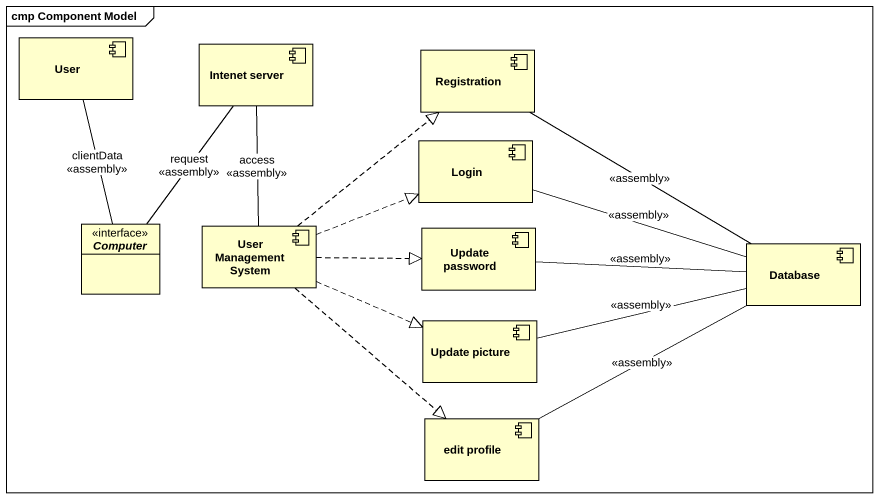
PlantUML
@startuml
mainframe cmp Component Model
allowmixing
hide circle
hide empty members
component User
component "Intenet server" as Intenet_server
component Registration
component Login
interface Computer
component "User Management System" as User_Management_System
component "Update password" as Update_password
component "Database" as Database_
component "Update picture" as Update_picture
component "edit profile" as edit_profile
Intenet_server -- User_Management_System : access\n<<assembly>>
Computer -up- User : clientData\n<<assembly>>
Computer -up- Intenet_server : request\n<<assembly>>
User_Management_System .up.|> Registration
User_Management_System .right.|> Login
User_Management_System .right.|> Update_password
User_Management_System .right.|> Update_picture
User_Management_System ..|> edit_profile
Database_ -left- Registration : <<assembly>>
Database_ -left- Login : <<assembly>>
Database_ -left- Update_password : <<assembly>>
Database_ -left- Update_picture : <<assembly>>
Database_ -left- edit_profile : <<assembly>>
@enduml
